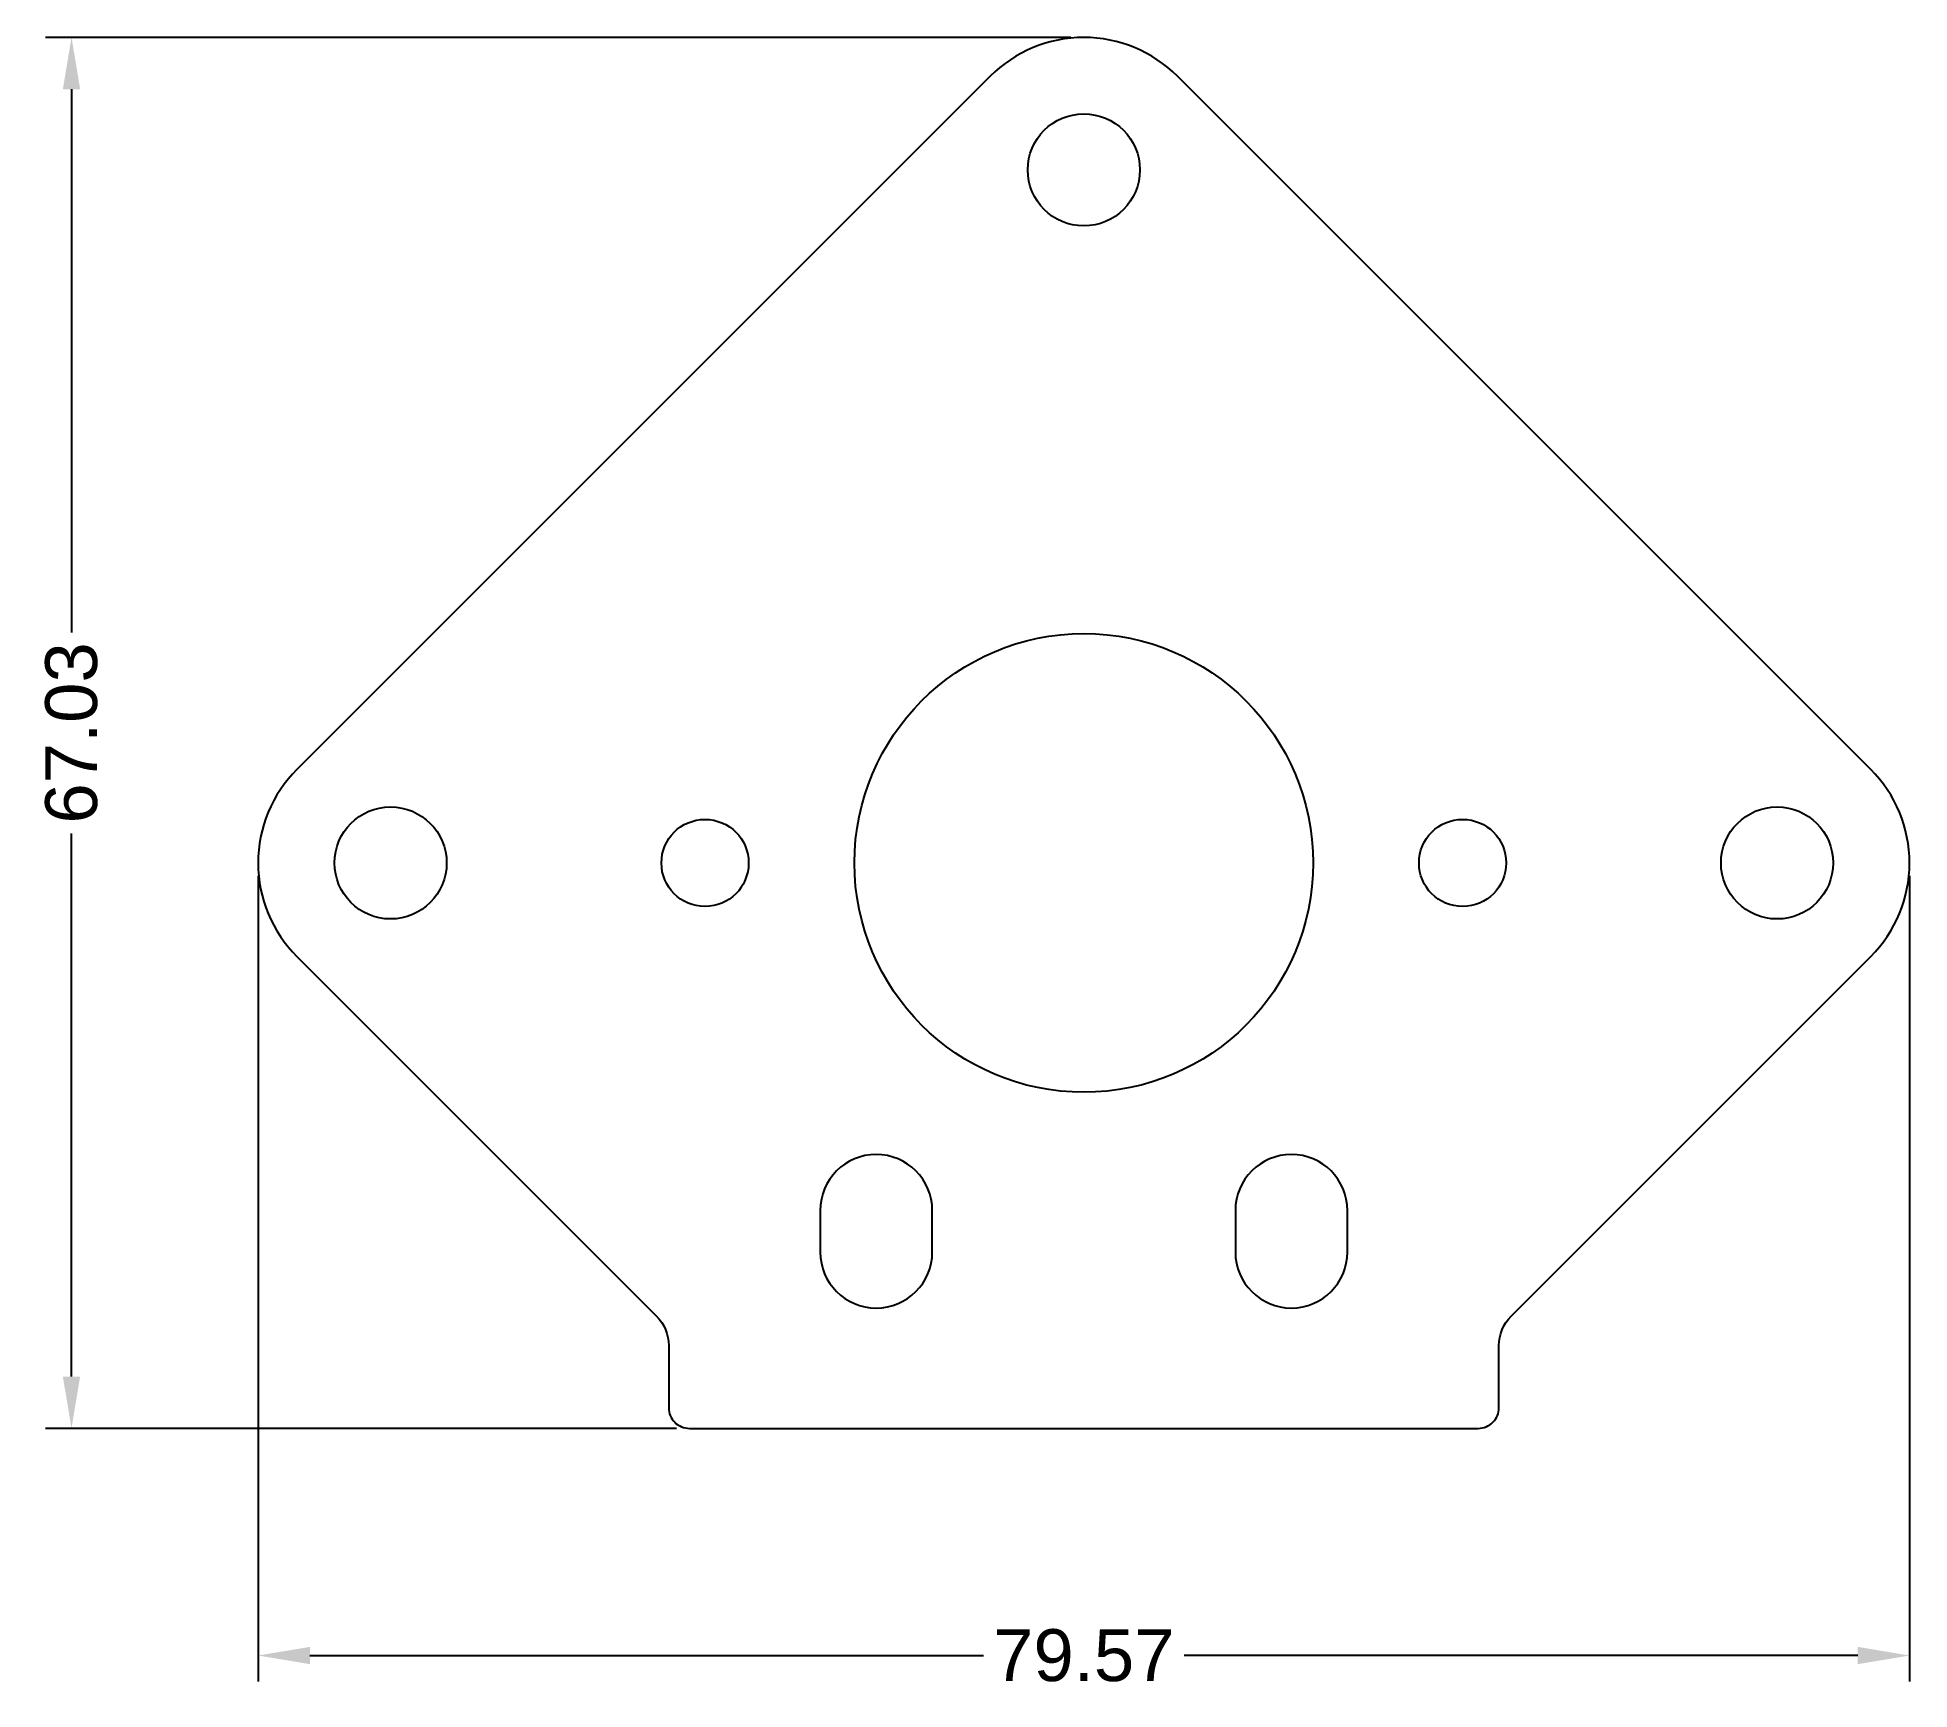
# Model space of a CAD drawing. Header units: millimetres. Extents: x -50.4 to 39.8, y -12.6 to 67.
import ezdxf

# ---------------------------------------------------------------- set-up
doc = ezdxf.new("R2010")
doc.units = ezdxf.units.MM
doc.layers.add('Dimensions', color=7, linetype='Continuous')
doc.layers.add('Parts', color=7, linetype='Continuous')
doc.styles.get("Standard").update_dxf_attribs({"font": 'arial.ttf'})
doc.dimstyles.new('ISO-25', dxfattribs={"dimtxt": 2.5, "dimasz": 2.5, "dimexe": 1.25, "dimexo": 0.625, "dimtad": 0, "dimtoh": 1, "dimdsep": 46, "dimtxsty": 'Standard', "dimcen": 2.5, "dimadec": 0, "dimazin": 0, "dimtfac": 1, "dimtmove": 0, "dimatfit": 3, "dimfxl": 1, "dimarcsym": 0})

# ---------------------------------------------------------------- blocks, each defined once
blk = doc.blocks.new('*D0')
at = {"layer": 'Defpoints', "color": 0}
for p in [(-39.784, 27.25), (39.784, 27.25), (39.784, -10.946)]:
    blk.add_point(p, dxfattribs=at)
at = {"layer": 'Dimensions', "color": 0, "lineweight": -2}
for p, q in [((-39.784, 26.625), (-39.784, -12.196)), ((39.784, 26.625), (39.784, -12.196)), ((-37.284, -10.946), (-4.828, -10.946)), ((37.284, -10.946), (4.827, -10.946))]:
    blk.add_line(p, q, dxfattribs=at)
at = {"layer": 'Dimensions', "color": 0}
for points in [[(-37.284, -10.529), (-37.284, -11.363), (-39.784, -10.946)], [(37.284, -11.363), (37.284, -10.529), (39.784, -10.946)]]:
    blk.add_solid(points, dxfattribs=at)
at = {"layer": 'Dimensions', "color": 0, "insert": (0, -10.946), "char_height": 2.5, "attachment_point": 5}
blk.add_mtext('79.57', dxfattribs=at)
blk = doc.blocks.new('*D1')
at = {"layer": 'Defpoints', "color": 0}
for p in [(-48.774, 67.034), (0, 67.034), (-19, 0)]:
    blk.add_point(p, dxfattribs=at)
at = {"layer": 'Dimensions', "color": 0, "lineweight": -2}
for p, q in [((-0.625, 67.034), (-50.024, 67.034)), ((-48.774, 64.534), (-48.774, 38.363)), ((-48.774, 2.5), (-48.774, 28.671)), ((-19.625, 0), (-50.024, 0))]:
    blk.add_line(p, q, dxfattribs=at)
at = {"layer": 'Dimensions', "color": 0}
for points in [[(-48.357, 64.534), (-49.191, 64.534), (-48.774, 67.034)], [(-49.191, 2.5), (-48.357, 2.5), (-48.774, 0)]]:
    blk.add_solid(points, dxfattribs=at)
at = {"layer": 'Dimensions', "color": 0, "insert": (-48.774, 33.517), "char_height": 2.5, "attachment_point": 5, "rotation": 90}
blk.add_mtext('67.03', dxfattribs=at)

msp = doc.modelspace()

# ---------------------------------------------------------------- linework, layer by layer
at = {"layer": 'Parts'}
for points in [[(-20, 3.995), (-20, 1, 0.414214), (-19, 0), (19, 0, 0.414214), (20, 1), (20, 3.995, -0.198912), (20.586, 5.409), (37.915, 22.739, 0.414214), (37.915, 31.761), (4.511, 65.165, 0.414214), (-4.511, 65.165), (-37.915, 31.761, 0.414214), (-37.915, 22.739), (-20.586, 5.409, -0.198912)], [(-12.7, 10.5), (-12.7, 8.5, 1), (-7.3, 8.5), (-7.3, 10.5, 1)], [(12.7, 10.5, 1), (7.3, 10.5), (7.3, 8.5, 1), (12.7, 8.5)]]:
    msp.add_lwpolyline(points, format="xyb", close=True, dxfattribs=at)
for centre, radius in [((0, 60.65), 2.7), ((0, 27.25), 11.05), ((-33.4, 27.25), 2.7), ((33.4, 27.25), 2.7), ((-18.25, 27.25), 2.1), ((18.25, 27.25), 2.1)]:
    msp.add_circle(centre, radius, dxfattribs=at)

# ---------------------------------------------------------------- dimensions: what is measured, and where the dimension line sits
at = {"layer": 'Dimensions'}
dim = msp.add_linear_dim(base=(-48.774, 67.034), p1=(-19, 0), p2=(0, 67.034), angle=90, dimstyle='ISO-25', dxfattribs=at)
dim.commit()
dim.dimension.update_dxf_attribs({"geometry": '*D1', "text_midpoint": (-48.774, 33.517)})
dim = msp.add_linear_dim(base=(39.784, -10.946), p1=(-39.784, 27.25), p2=(39.784, 27.25), dimstyle='ISO-25', dxfattribs=at)
dim.commit()
dim.dimension.update_dxf_attribs({"geometry": '*D0', "text_midpoint": (0, -10.946)})

doc.saveas('drawing.dxf')
